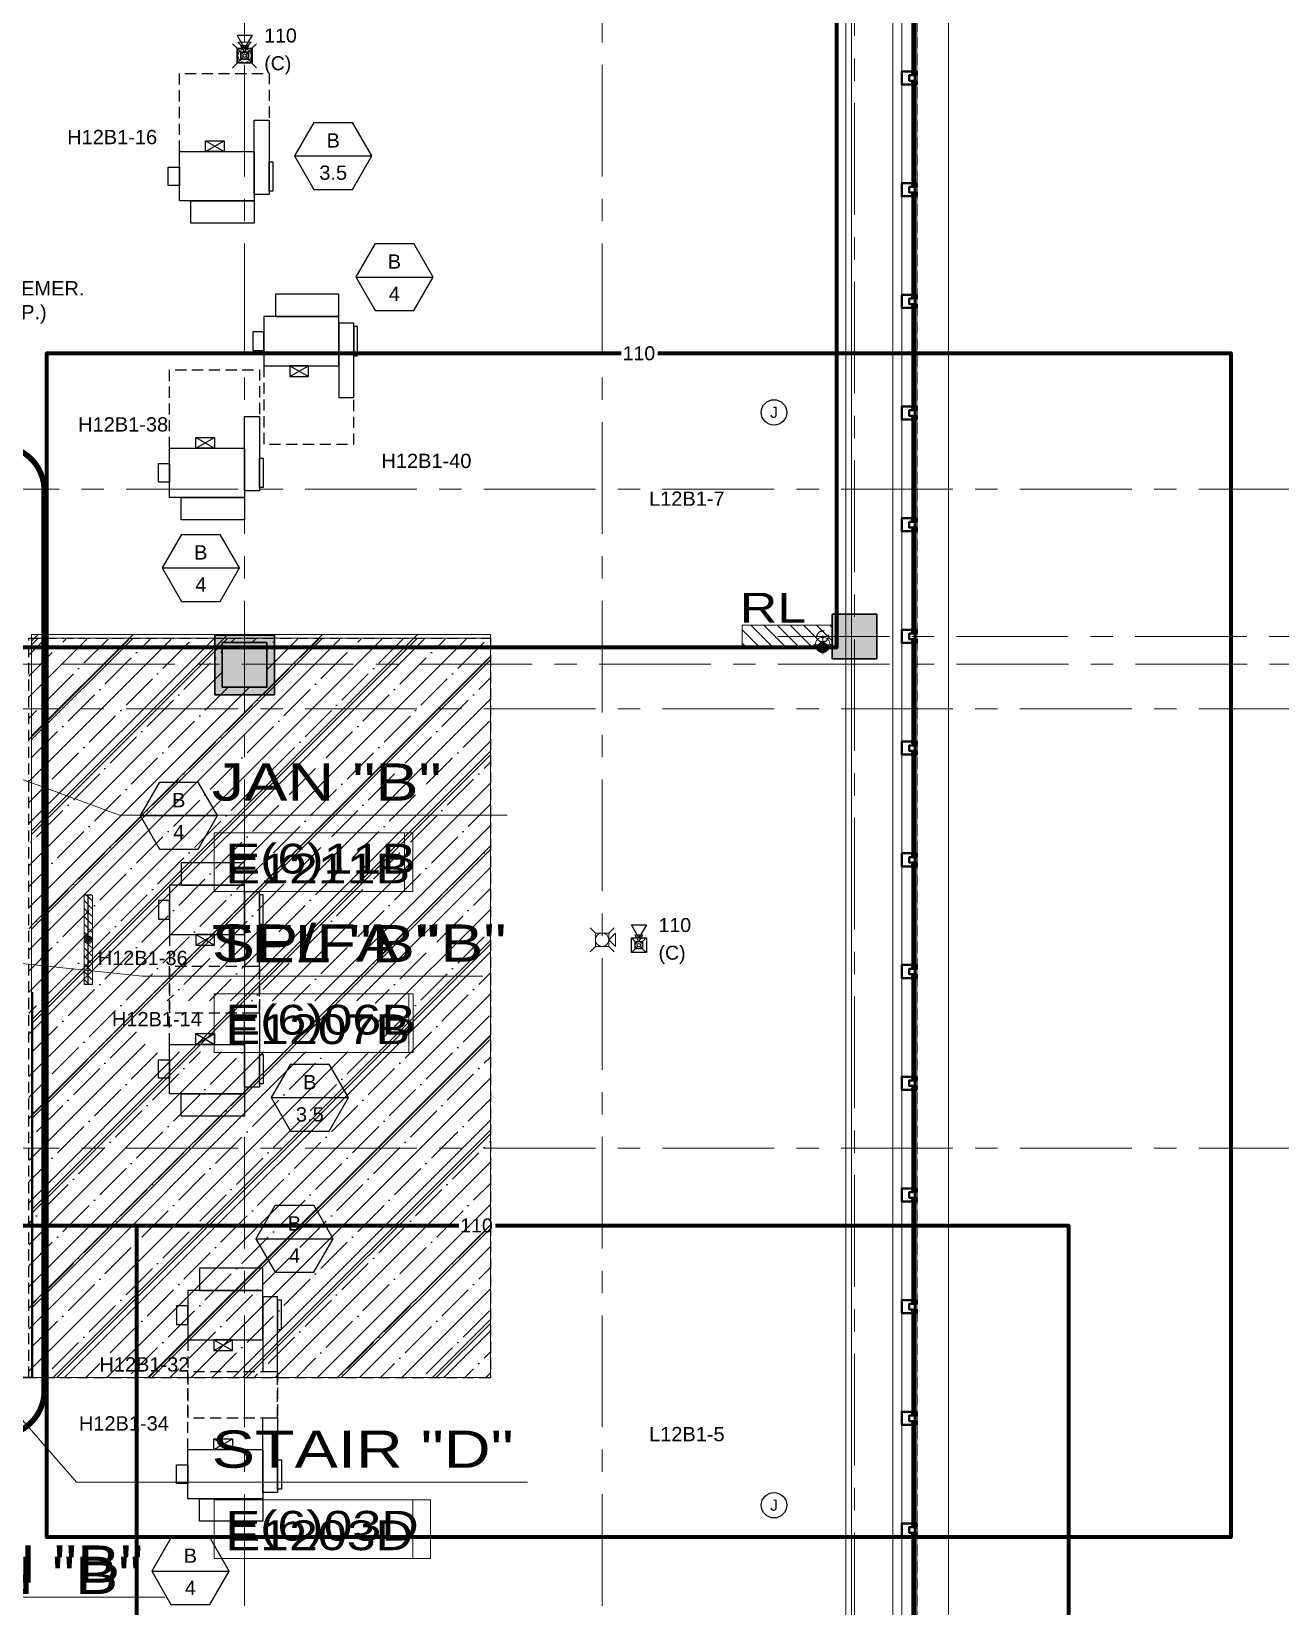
# Model space of a CAD drawing. Header units: inches. Extents: x -26575 to 27, y -11337 to 2257.
# Drawn here: x -21535 to -20865, y 421 to 1267 of the extents above; entities that cross this region are included whole.
import ezdxf
from ezdxf.enums import TextEntityAlignment as Align

# ---------------------------------------------------------------- set-up
doc = ezdxf.new("R2010")
doc.units = ezdxf.units.IN
doc.header["$LTSCALE"] = 48
doc.header["$MEASUREMENT"] = 0
for name, pattern in [('A106$0$CENTER', [2, 1.25, -0.25, 0.25, -0.25]), ('A112$0$CENTER', [2, 1.25, -0.25, 0.25, -0.25]), ('DASHED2', [0.375, 0.25, -0.125]), ('HIDDEN2', [0.1875, 0.125, -0.0625]), ('NB - 12th floor_plan$0$HIDDEN2', [0.1875, 0.125, -0.0625])]:
    doc.linetypes.add(name, pattern=pattern)
for name, color, linetype in [('0 @ 48', 7, 'Continuous'), ('0 @ 96', 7, 'Continuous'), ('A-Detl-Iden', 3, 'Continuous'), ('A106$0$A-ANNO-PATT-1-8', 8, 'Continuous'), ('A106$0$A-ANNO-PATT-4-12', 8, 'Continuous'), ('A106$0$A-ANNO-TEXT', 8, 'Continuous'), ('A106$0$A-AREA-IDEN', 8, 'Continuous'), ('A106$0$A-COLS-COL1-8', 8, 'Continuous'), ('A106$0$A-COLS-COL4-12', 8, 'Continuous'), ('A106$0$A-FLOR-AWNG', 8, 'Continuous'), ('A106$0$A-FLOR-HLAREAS7-11', 8, 'Continuous'), ('A106$0$A-FLOR-SLAB', 8, 'Continuous'), ('A106$0$A-FLOR-SLEEVE-4-12', 8, 'Continuous'), ('A106$0$A-GLAZ', 8, 'Continuous'), ('A106$0$A-GRID-GRD3-12', 8, 'Continuous'), ('A106$0$A-GRID-GRDP0-12', 8, 'Continuous'), ('A106$0$A-GRID-GRDP0-15', 8, 'Continuous'), ('A106$0$A-ROOF-LEAD-4-12', 8, 'Continuous'), ('A106$0$A-WALL-FULL-INTR', 8, 'Continuous'), ('A106$0$C-PROP', 8, 'Continuous'), ('A112$0$A-ANNO-IDEN', 8, 'Continuous'), ('A112$0$A-ANNO-PATT-4-12', 8, 'Continuous'), ('A112$0$A-ANNO-PATT-9-12', 8, 'Continuous'), ('A112$0$A-COLS-COL4-12', 8, 'Continuous'), ('A112$0$A-COLS-COL9-12', 8, 'Continuous'), ('A112$0$A-FLOR-AWNG', 8, 'Continuous'), ('A112$0$A-FLOR-HLAREAS7-11', 8, 'Continuous'), ('A112$0$A-FLOR-SLAB', 8, 'Continuous'), ('A112$0$A-FLOR-SLEEVE-4-12', 8, 'Continuous'), ('A112$0$A-GLAZ', 8, 'Continuous'), ('A112$0$A-GRID-GRD3-12', 8, 'Continuous'), ('A112$0$A-GRID-GRDP0-12', 8, 'Continuous'), ('A112$0$A-GRID-GRDP0-15', 8, 'Continuous'), ('A112$0$A-ROOF-LEAD-4-12', 8, 'Continuous'), ('A112$0$A-WALL-FULL-INTR', 8, 'Continuous'), ('A112$0$C-PROP', 8, 'Continuous'), ('A612$0$A-CLNG-SFFT', 8, 'Continuous'), ('A612$0$A-SHAD-PAT1', 8, 'Continuous'), ('A612$0$br612 - E-Lite', 3, 'Continuous'), ('A612$0$br612 - Level 37', 8, 'Continuous'), ('ANNTEXT', 6, 'Continuous'), ('E-FIRE', 234, 'Continuous'), ('E-Lite', 53, 'Continuous'), ('E-Lite-Emer', 13, 'Continuous'), ('E-Powr-Circ', 232, 'Continuous'), ('E-Powr-Devc @ 96', 233, 'Continuous'), ('E-TEXT', 6, 'Continuous'), ('M-HVAC-blck', 6, 'Continuous'), ('M-HVAC-clrn', 1, 'HIDDEN2'), ('M-HVAC-EQPM-FPTD', 94, 'Continuous'), ('M-HVAC-FUTR', 4, 'HIDDEN2'), ('M-HVAC-Supp', 93, 'Continuous'), ('M-HVAC-TEXT', 6, 'Continuous'), ('NB - 12th floor_plan$0$STCCOLS1', 1, 'NB - 12th floor_plan$0$HIDDEN2'), ('NB - 12th floor_plan$0$STFIN1', 1, 'NB - 12th floor_plan$0$HIDDEN2'), ('NB - 12th floor_plan$0$STHATCH', 1, 'NB - 12th floor_plan$0$HIDDEN2'), ('NB - 12th floor_plan$0$STWETSTACK', 1, 'NB - 12th floor_plan$0$HIDDEN2'), ('XREF', 7, 'Continuous')]:
    doc.layers.add(name, color=color, linetype=linetype)
doc.layers.add('E-Fire-Covr', color=240, linetype='Continuous', lineweight=70, plot=False)
doc.styles.add('A106$0$Arial', font='arial.ttf', dxfattribs={"height": 0.076839})
doc.styles.add('A106$0$style-Arial', font='arial.ttf')
doc.styles.add('A112$0$Arial', font='arial.ttf', dxfattribs={"height": 0.076839})
doc.styles.add('M08', font='arial.ttf', dxfattribs={"height": 7.68})
doc.styles.add('MAMEP ANNO', font='arial.ttf', dxfattribs={"height": 0.078125})

# ---------------------------------------------------------------- blocks, each defined once
blk = doc.blocks.new('A106$0$CW10_1')
at = {"layer": 'A106$0$A-GLAZ', "linetype": 'Continuous', "lineweight": 0}
for p, q in [((0, 116.5), (0, 63.5)), ((6.25, 117.25), (6.25, 62.75)), ((6.75, 117.25), (6.75, 62.75)), ((0, 3.5), (0, 56.5)), ((6.25, 2.75), (6.25, 57.25)), ((6.75, 2.75), (6.75, 57.25))]:
    blk.add_line(p, q, dxfattribs=at)
at = {"layer": 'A106$0$A-GLAZ', "linetype": 'Continuous', "lineweight": 40}
for p, q in [((5.75, 117.25), (7, 117.25)), ((5.75, 117.25), (5.75, 62.75)), ((7, 117.25), (7, 62.75)), ((5.75, 62.75), (7, 62.75)), ((5.75, 2.75), (5.75, 57.25)), ((5.75, 57.25), (7, 57.25)), ((7, 2.75), (7, 57.25)), ((5.75, 2.75), (7, 2.75))]:
    blk.add_line(p, q, dxfattribs=at)
at = {"layer": 'A106$0$A-GLAZ', "linetype": 'Continuous', "lineweight": 40, "flags": 128}
for points in [[(4, 120), (4, 118.5), (8, 118.5), (8, 116.5), (7.25, 116.5), (7.25, 117.5), (5.5, 117.5), (5.5, 116.5), (0, 116.5), (0, 120)], [(4, 60), (4, 61.5), (8, 61.5), (8, 63.5), (7.25, 63.5), (7.25, 62.5), (5.5, 62.5), (5.5, 63.5), (0, 63.5), (0, 60)], [(4, 60), (4, 58.5), (8, 58.5), (8, 56.5), (7.25, 56.5), (7.25, 57.5), (5.5, 57.5), (5.5, 56.5), (0, 56.5), (0, 60)], [(4, 0), (4, 1.5), (8, 1.5), (8, 3.5), (7.25, 3.5), (7.25, 2.5), (5.5, 2.5), (5.5, 3.5), (0, 3.5), (0, 0)]]:
    blk.add_lwpolyline(points, dxfattribs=at)
blk = doc.blocks.new('*D606', base_point=(0, 0))
at = {"layer": 'A106$0$A-FLOR-SLEEVE-4-12', "linetype": 'Continuous', "lineweight": 0}
for p, q in [((0, -5), (0, 5)), ((5, 0), (-5, 0))]:
    blk.add_line(p, q, dxfattribs=at)
blk = doc.blocks.new('*U605')
at = {"layer": 'A106$0$A-FLOR-SLEEVE-4-12', "linetype": 'Continuous', "lineweight": 13, "extrusion": (0, 0, -1)}
blk.add_circle((0, 0), 4, dxfattribs=at)
at = {"layer": 'A106$0$A-FLOR-SLEEVE-4-12', "linetype": 'Continuous', "lineweight": 0}
blk.add_blockref('*D606', (0, 0), dxfattribs=at)
blk = doc.blocks.new('A106')
at = {"layer": 'A106$0$A-FLOR-HLAREAS7-11', "lineweight": 0}
h = blk.add_hatch(dxfattribs=at)
h.set_pattern_fill('HATCH', color=256, style=0, pattern_type=2)
h.set_pattern_definition([(45, (-23760.126, 1158.67), (-25.45584, 25.45584), [])])
h.paths.add_polyline_path([(-21535.48, 943.16), (-21289.02, 943.16), (-21289.02, 543.91), (-21535.48, 543.91)])
at = {"layer": 'A106$0$A-ROOF-LEAD-4-12', "lineweight": 13}
h = blk.add_hatch(color=256, dxfattribs=at)
edge = h.paths.add_edge_path()
edge.add_arc((-21110.52, 936.1), 3, 0, 360)
at = {"layer": 'A106$0$A-ANNO-PATT-1-8', "lineweight": 30, "extrusion": (0, 0, -1)}
blk.add_solid([(21437.02, 942.8), (21405.02, 942.8), (21437.02, 910.8), (21405.02, 910.8)], dxfattribs=at)
at = {"layer": 'A106$0$A-ANNO-PATT-4-12', "lineweight": 30}
blk.add_solid([(-21105.52, 930.1), (-21081.52, 930.1), (-21105.52, 954.1), (-21081.52, 954.1)], dxfattribs=at)
at = {"layer": 'A106$0$A-AREA-IDEN', "lineweight": 13}
for p, q in [((-21438.66, 846.12, 0.21), (-21279.92, 846.12, 0.21)), ((-21438.66, 759.59, 0.21), (-21293.12, 759.59, 0.21)), ((-21438.66, 487.73, 0.21), (-21269.12, 487.73, 0.21)), ((-21670.48, 425.98, 0.21), (-21463.92, 425.98, 0.21))]:
    blk.add_line(p, q, dxfattribs=at)
at = {"layer": 'A106$0$A-AREA-IDEN', "lineweight": 0, "elevation": 0.21, "flags": 128}
for points in [[(-21438.66, 846.12), (-21488.29, 846.12), (-21592.99, 884.67)], [(-21438.66, 759.59), (-21475.79, 759.59), (-21899.57, 804.08)], [(-21438.66, 487.73), (-21511.25, 487.73), (-21590.36, 578.2)]]:
    blk.add_lwpolyline(points, dxfattribs=at)
at = {"layer": 'A106$0$A-AREA-IDEN', "lineweight": 13}
for points in [[(-21437.46, 836.61, 0.21), (-21335.18, 836.61, 0.21), (-21335.18, 805.08, 0.21), (-21437.46, 805.08, 0.21)], [(-21437.46, 750.07, 0.21), (-21330.53, 750.07, 0.21), (-21330.53, 718.54, 0.21), (-21437.46, 718.54, 0.21)], [(-21437.46, 478.21, 0.21), (-21321.23, 478.21, 0.21), (-21321.23, 446.68, 0.21), (-21437.46, 446.68, 0.21)]]:
    blk.add_3dface(points, dxfattribs=at)
at = {"layer": 'A106$0$A-COLS-COL1-8', "lineweight": 30}
blk.add_3dface([(-21437.02, 942.8), (-21405.02, 942.8), (-21405.02, 910.8), (-21437.02, 910.8)], dxfattribs=at)
at = {"layer": 'A106$0$A-COLS-COL4-12', "lineweight": 30}
blk.add_3dface([(-21105.52, 954.1), (-21081.52, 954.1), (-21081.52, 930.1), (-21105.52, 930.1)], dxfattribs=at)
at = {"layer": 'A106$0$A-FLOR-AWNG', "lineweight": 0}
blk.add_line((-21043.02, 1560), (-21043.02, -35.91), dxfattribs=at)
at = {"layer": 'A106$0$A-FLOR-HLAREAS7-11', "lineweight": 0}
blk.add_3dface([(-21535.48, 943.16), (-21289.02, 943.16), (-21289.02, 543.91), (-21535.48, 543.91)], dxfattribs=at)
at = {"layer": 'A106$0$A-FLOR-SLAB', "lineweight": 0, "flags": 128}
blk.add_lwpolyline([(-23869.27, 1530.35), (-21072.77, 1530.34), (-21072.77, -6.15), (-22489.27, -6.15), (-22489.27, 53.84), (-22872.77, 53.84), (-22872.77, -6.15), (-24409.27, -6.15)], dxfattribs=at)
at = {"layer": 'A106$0$A-GLAZ', "lineweight": 0}
blk.add_line((-21060.02, -18.91), (-21060.02, 1543.09), dxfattribs=at)
at = {"layer": 'A106$0$A-GRID-GRD3-12', "linetype": 'A106$0$CENTER', "lineweight": 0}
blk.add_line((-21134.68, 942.1), (-20458.57, 942.1), dxfattribs=at)
at = {"layer": 'A106$0$A-GRID-GRDP0-12', "linetype": 'A106$0$CENTER', "lineweight": 0}
blk.add_line((-21093.52, -79.33), (-21093.52, 1922.99), dxfattribs=at)
at = {"layer": 'A106$0$A-GRID-GRDP0-15', "linetype": 'A106$0$CENTER', "lineweight": 0}
for p, q in [((-21421.02, 2113.24), (-21421.02, -676.9)), ((-21229.02, 2113.24), (-21229.02, -676.9)), ((-21061.02, -3071.9), (-21061.02, 2112.44)), ((-23884.56, 1021.17), (-20452.76, 1021.17)), ((-24110.57, 927.16), (-20437.54, 927.16)), ((-23884.56, 903.16), (-20364.93, 903.16)), ((-23884.56, 667.16), (-20368.73, 667.16))]:
    blk.add_line(p, q, dxfattribs=at)
at = {"layer": 'A106$0$A-WALL-FULL-INTR', "lineweight": 30}
for p in [(-21535.02, 750.99), (-21596.23, 543.91)]:
    blk.add_line(p, (-21535.02, 543.91), dxfattribs=at)
at = {"layer": 'A106$0$C-PROP', "lineweight": 40, "flags": 128}
for points in [[(-25004.54, -676.9), (-24022.02, 1542.09), (-21061.02, 1542.09), (-21061.02, -676.9)], [(-24808.14, -233.33), (-24022.02, 1542.09), (-21061.02, 1542.09), (-21061.02, -229.32)]]:
    blk.add_lwpolyline(points, dxfattribs=at)
at = {"layer": 'A106$0$A-FLOR-SLEEVE-4-12', "lineweight": 13}
blk.add_blockref('*U605', (-21110.52, 937.6), dxfattribs=at)
at = {"layer": 'A106$0$A-GLAZ', "lineweight": 40}
for p in [(-21068.02, 1182.09), (-21068.02, 1062.09), (-21068.02, 942.09), (-21068.02, 822.09), (-21068.02, 702.09), (-21068.02, 582.09), (-21068.02, 462.1), (-21068.02, 342.1)]:
    blk.add_blockref('A106$0$CW10_1', p, dxfattribs=at)
at = {"layer": 'A106$0$A-ANNO-TEXT', "lineweight": 13, "style": 'A106$0$style-Arial', "width": 1.246875}
blk.add_text('RL', height=16, dxfattribs=at).set_placement((-21155.05, 965.52, 0.21), align=Align.TOP_LEFT)
at = {"layer": 'A106$0$A-AREA-IDEN', "lineweight": 13, "style": 'A106$0$style-Arial', "width": 1.246875}
for s, p in [('E(6)11B', (-21431.27, 814.72, 0.21)), ('E(6)06B', (-21431.27, 728.19, 0.21)), ('E(6)03D', (-21431.27, 456.32, 0.21))]:
    blk.add_text(s, height=16, dxfattribs=at).set_placement(p)
at = {"layer": 'A106$0$A-AREA-IDEN', "lineweight": 13, "char_height": 20, "attachment_point": 7, "line_spacing_factor": 0.6, "style": 'A106$0$Arial'}
for s, insert in [('\\H1x;\\W1.24688;JAN "B"', (-21438.66, 853.6, 0.21)), ('\\H1x;\\W1.24688;TEL "B"', (-21438.66, 767.07, 0.21)), ('\\H1x;\\W1.24688;STAIR "D"', (-21438.66, 495.21, 0.21)), ('\\H1x;\\W1.24688;WOMEN "B"', (-21670.48, 433.46, 0.21))]:
    blk.add_mtext(s, dxfattribs=dict(at, insert=insert))
blk = doc.blocks.new('A112')
at = {"layer": 'A112$0$A-FLOR-HLAREAS7-11', "lineweight": 0}
h = blk.add_hatch(dxfattribs=at)
h.set_pattern_fill('HATCH', color=256, style=0, pattern_type=2)
h.set_pattern_definition([(45, (-23760.126, 1156.67), (-25.45584, 25.45584), [])])
h.paths.add_polyline_path([(-21535.48, 941.16), (-21289.02, 941.16), (-21289.02, 543.91), (-21535.48, 543.91)])
at = {"layer": 'A112$0$A-ROOF-LEAD-4-12', "lineweight": 13}
h = blk.add_hatch(color=256, dxfattribs=at)
edge = h.paths.add_edge_path()
edge.add_arc((-21110.52, 936.1), 3, 0, 360)
at = {"layer": 'A112$0$A-ANNO-IDEN', "lineweight": 13}
for p, q in [((-21438.66, 846.12, 0.21), (-21279.92, 846.12, 0.21)), ((-21438.66, 759.59, 0.21), (-21293.12, 759.59, 0.21)), ((-21438.66, 487.73, 0.21), (-21269.12, 487.73, 0.21))]:
    blk.add_line(p, q, dxfattribs=at)
at = {"layer": 'A112$0$A-ANNO-IDEN', "lineweight": 0, "elevation": 0.21, "flags": 128}
for points in [[(-21438.66, 846.12), (-21488.29, 846.12), (-21592.99, 884.67)], [(-21438.66, 759.59), (-21475.79, 759.59), (-21899.57, 804.08)]]:
    blk.add_lwpolyline(points, dxfattribs=at)
at = {"layer": 'A112$0$A-ANNO-IDEN', "lineweight": 13}
for points in [[(-21437.46, 836.61, 0.21), (-21330.68, 836.61, 0.21), (-21330.68, 805.08, 0.21), (-21437.46, 805.08, 0.21)], [(-21437.46, 750.07, 0.21), (-21332.77, 750.07, 0.21), (-21332.77, 718.54, 0.21), (-21437.46, 718.54, 0.21)], [(-21437.46, 478.21, 0.21), (-21330.68, 478.21, 0.21), (-21330.68, 446.68, 0.21), (-21437.46, 446.68, 0.21)]]:
    blk.add_3dface(points, dxfattribs=at)
at = {"layer": 'A112$0$A-ANNO-PATT-4-12', "lineweight": 30}
blk.add_solid([(-21105.52, 930.1), (-21081.52, 930.1), (-21105.52, 954.1), (-21081.52, 954.1)], dxfattribs=at)
at = {"layer": 'A112$0$A-ANNO-PATT-9-12', "lineweight": 30}
blk.add_solid([(-21409.02, 914.8), (-21409.02, 938.8), (-21433.02, 914.8), (-21433.02, 938.8)], dxfattribs=at)
at = {"layer": 'A112$0$A-COLS-COL4-12', "lineweight": 30}
blk.add_3dface([(-21105.52, 954.1), (-21081.52, 954.1), (-21081.52, 930.1), (-21105.52, 930.1)], dxfattribs=at)
at = {"layer": 'A112$0$A-COLS-COL9-12', "lineweight": 30}
blk.add_3dface([(-21433.02, 914.8), (-21409.02, 914.8), (-21409.02, 938.8), (-21433.02, 938.8)], dxfattribs=at)
at = {"layer": 'A112$0$A-FLOR-AWNG', "lineweight": 0}
blk.add_line((-21043.02, 1560), (-21043.02, -35.91), dxfattribs=at)
at = {"layer": 'A112$0$A-FLOR-HLAREAS7-11', "lineweight": 0}
blk.add_3dface([(-21535.48, 941.16), (-21289.02, 941.16), (-21289.02, 543.91), (-21535.48, 543.91)], dxfattribs=at)
at = {"layer": 'A112$0$A-FLOR-SLAB', "lineweight": 0, "flags": 128}
blk.add_lwpolyline([(-23869.27, 1530.35), (-21072.77, 1530.34), (-21072.77, -6.15), (-22489.27, -6.15), (-22489.27, 53.84), (-22872.77, 53.84), (-22872.77, -6.15), (-24409.27, -6.15)], dxfattribs=at)
at = {"layer": 'A112$0$A-FLOR-SLEEVE-4-12', "lineweight": 0}
for p, q in [((-21110.52, 932.6), (-21110.52, 942.6)), ((-21105.52, 937.6), (-21115.52, 937.6))]:
    blk.add_line(p, q, dxfattribs=at)
at = {"layer": 'A112$0$A-FLOR-SLEEVE-4-12', "lineweight": 13, "extrusion": (0, 0, -1)}
blk.add_circle((21110.52, 937.6), 4, dxfattribs=at)
at = {"layer": 'A112$0$A-GLAZ', "lineweight": 0}
for p, q in [((-21060.02, -18.91), (-21060.02, 1543.09)), ((-21068.02, 1298.59), (-21068.02, 1245.59)), ((-21061.77, 1299.34), (-21061.77, 1244.84)), ((-21061.27, 1299.34), (-21061.27, 1244.84)), ((-21068.02, 1185.59), (-21068.02, 1238.59)), ((-21061.77, 1184.84), (-21061.77, 1239.34)), ((-21061.27, 1184.84), (-21061.27, 1239.34)), ((-21068.02, 1178.59), (-21068.02, 1125.59)), ((-21061.77, 1179.34), (-21061.77, 1124.84)), ((-21061.27, 1179.34), (-21061.27, 1124.84)), ((-21068.02, 1065.59), (-21068.02, 1118.59)), ((-21061.77, 1064.84), (-21061.77, 1119.34)), ((-21061.27, 1064.84), (-21061.27, 1119.34)), ((-21068.02, 1058.59), (-21068.02, 1005.59)), ((-21061.77, 1059.34), (-21061.77, 1004.84)), ((-21061.27, 1059.34), (-21061.27, 1004.84)), ((-21068.02, 945.59), (-21068.02, 998.59)), ((-21061.77, 944.84), (-21061.77, 999.34)), ((-21061.27, 944.84), (-21061.27, 999.34)), ((-21061.77, 939.34), (-21061.77, 884.84)), ((-21061.27, 939.34), (-21061.27, 884.84)), ((-21068.02, 938.59), (-21068.02, 885.59)), ((-21068.02, 825.59), (-21068.02, 878.59)), ((-21061.77, 824.84), (-21061.77, 879.34)), ((-21061.27, 824.84), (-21061.27, 879.34)), ((-21068.02, 818.59), (-21068.02, 765.59)), ((-21061.77, 819.34), (-21061.77, 764.84)), ((-21061.27, 819.34), (-21061.27, 764.84)), ((-21068.02, 705.59), (-21068.02, 758.59)), ((-21061.77, 704.84), (-21061.77, 759.34)), ((-21061.27, 704.84), (-21061.27, 759.34)), ((-21068.02, 698.59), (-21068.02, 645.59)), ((-21061.77, 699.34), (-21061.77, 644.84)), ((-21061.27, 699.34), (-21061.27, 644.84)), ((-21068.02, 585.59), (-21068.02, 638.59)), ((-21061.77, 584.84), (-21061.77, 639.34)), ((-21061.27, 584.84), (-21061.27, 639.34)), ((-21068.02, 578.59), (-21068.02, 525.59)), ((-21061.77, 579.34), (-21061.77, 524.84)), ((-21061.27, 579.34), (-21061.27, 524.84)), ((-21068.02, 465.6), (-21068.02, 518.6)), ((-21061.77, 464.85), (-21061.77, 519.35)), ((-21061.27, 464.85), (-21061.27, 519.35)), ((-21068.02, 458.6), (-21068.02, 405.6)), ((-21061.77, 459.35), (-21061.77, 404.85)), ((-21061.27, 459.35), (-21061.27, 404.85))]:
    blk.add_line(p, q, dxfattribs=at)
at = {"layer": 'A112$0$A-GLAZ', "lineweight": 40}
for p, q in [((-21062.27, 1299.34), (-21062.27, 1244.84)), ((-21061.02, 1299.34), (-21061.02, 1244.84)), ((-21062.27, 1244.84), (-21061.02, 1244.84)), ((-21062.27, 1184.84), (-21062.27, 1239.34)), ((-21062.27, 1239.34), (-21061.02, 1239.34)), ((-21061.02, 1184.84), (-21061.02, 1239.34)), ((-21062.27, 1184.84), (-21061.02, 1184.84)), ((-21062.27, 1179.34), (-21061.02, 1179.34)), ((-21062.27, 1179.34), (-21062.27, 1124.84)), ((-21061.02, 1179.34), (-21061.02, 1124.84)), ((-21062.27, 1124.84), (-21061.02, 1124.84)), ((-21062.27, 1064.84), (-21062.27, 1119.34)), ((-21062.27, 1119.34), (-21061.02, 1119.34)), ((-21061.02, 1064.84), (-21061.02, 1119.34)), ((-21062.27, 1064.84), (-21061.02, 1064.84)), ((-21062.27, 1059.34), (-21061.02, 1059.34)), ((-21062.27, 1059.34), (-21062.27, 1004.84)), ((-21061.02, 1059.34), (-21061.02, 1004.84)), ((-21062.27, 1004.84), (-21061.02, 1004.84)), ((-21062.27, 944.84), (-21062.27, 999.34)), ((-21062.27, 999.34), (-21061.02, 999.34)), ((-21061.02, 944.84), (-21061.02, 999.34)), ((-21062.27, 944.84), (-21061.02, 944.84)), ((-21062.27, 939.34), (-21061.02, 939.34)), ((-21062.27, 939.34), (-21062.27, 884.84)), ((-21061.02, 939.34), (-21061.02, 884.84)), ((-21062.27, 884.84), (-21061.02, 884.84)), ((-21062.27, 824.84), (-21062.27, 879.34)), ((-21062.27, 879.34), (-21061.02, 879.34)), ((-21061.02, 824.84), (-21061.02, 879.34)), ((-21062.27, 824.84), (-21061.02, 824.84)), ((-21062.27, 819.34), (-21061.02, 819.34)), ((-21062.27, 819.34), (-21062.27, 764.84)), ((-21061.02, 819.34), (-21061.02, 764.84)), ((-21062.27, 764.84), (-21061.02, 764.84)), ((-21062.27, 704.84), (-21062.27, 759.34)), ((-21062.27, 759.34), (-21061.02, 759.34)), ((-21061.02, 704.84), (-21061.02, 759.34)), ((-21062.27, 704.84), (-21061.02, 704.84)), ((-21062.27, 699.34), (-21061.02, 699.34)), ((-21062.27, 699.34), (-21062.27, 644.84)), ((-21061.02, 699.34), (-21061.02, 644.84)), ((-21062.27, 644.84), (-21061.02, 644.84)), ((-21062.27, 584.84), (-21062.27, 639.34)), ((-21062.27, 639.34), (-21061.02, 639.34)), ((-21061.02, 584.84), (-21061.02, 639.34)), ((-21062.27, 584.84), (-21061.02, 584.84)), ((-21062.27, 579.34), (-21061.02, 579.34)), ((-21062.27, 579.34), (-21062.27, 524.84)), ((-21061.02, 579.34), (-21061.02, 524.84)), ((-21062.27, 524.84), (-21061.02, 524.84)), ((-21062.27, 464.85), (-21062.27, 519.35)), ((-21062.27, 519.35), (-21061.02, 519.35)), ((-21061.02, 464.85), (-21061.02, 519.35)), ((-21062.27, 464.85), (-21061.02, 464.85)), ((-21062.27, 459.35), (-21061.02, 459.35)), ((-21062.27, 459.35), (-21062.27, 404.85)), ((-21061.02, 459.35), (-21061.02, 404.85))]:
    blk.add_line(p, q, dxfattribs=at)
at = {"layer": 'A112$0$A-GLAZ', "lineweight": 40, "flags": 128}
for points in [[(-21064.02, 1242.09), (-21064.02, 1243.59), (-21060.02, 1243.59), (-21060.02, 1245.59), (-21060.77, 1245.59), (-21060.77, 1244.59), (-21062.52, 1244.59), (-21062.52, 1245.59), (-21068.02, 1245.59), (-21068.02, 1242.09)], [(-21064.02, 1242.09), (-21064.02, 1240.59), (-21060.02, 1240.59), (-21060.02, 1238.59), (-21060.77, 1238.59), (-21060.77, 1239.59), (-21062.52, 1239.59), (-21062.52, 1238.59), (-21068.02, 1238.59), (-21068.02, 1242.09)], [(-21064.02, 1182.09), (-21064.02, 1183.59), (-21060.02, 1183.59), (-21060.02, 1185.59), (-21060.77, 1185.59), (-21060.77, 1184.59), (-21062.52, 1184.59), (-21062.52, 1185.59), (-21068.02, 1185.59), (-21068.02, 1182.09)], [(-21064.02, 1182.09), (-21064.02, 1180.59), (-21060.02, 1180.59), (-21060.02, 1178.59), (-21060.77, 1178.59), (-21060.77, 1179.59), (-21062.52, 1179.59), (-21062.52, 1178.59), (-21068.02, 1178.59), (-21068.02, 1182.09)], [(-21064.02, 1122.09), (-21064.02, 1123.59), (-21060.02, 1123.59), (-21060.02, 1125.59), (-21060.77, 1125.59), (-21060.77, 1124.59), (-21062.52, 1124.59), (-21062.52, 1125.59), (-21068.02, 1125.59), (-21068.02, 1122.09)], [(-21064.02, 1122.09), (-21064.02, 1120.59), (-21060.02, 1120.59), (-21060.02, 1118.59), (-21060.77, 1118.59), (-21060.77, 1119.59), (-21062.52, 1119.59), (-21062.52, 1118.59), (-21068.02, 1118.59), (-21068.02, 1122.09)], [(-21064.02, 1062.09), (-21064.02, 1063.59), (-21060.02, 1063.59), (-21060.02, 1065.59), (-21060.77, 1065.59), (-21060.77, 1064.59), (-21062.52, 1064.59), (-21062.52, 1065.59), (-21068.02, 1065.59), (-21068.02, 1062.09)], [(-21064.02, 1062.09), (-21064.02, 1060.59), (-21060.02, 1060.59), (-21060.02, 1058.59), (-21060.77, 1058.59), (-21060.77, 1059.59), (-21062.52, 1059.59), (-21062.52, 1058.59), (-21068.02, 1058.59), (-21068.02, 1062.09)], [(-21064.02, 1002.09), (-21064.02, 1003.59), (-21060.02, 1003.59), (-21060.02, 1005.59), (-21060.77, 1005.59), (-21060.77, 1004.59), (-21062.52, 1004.59), (-21062.52, 1005.59), (-21068.02, 1005.59), (-21068.02, 1002.09)], [(-21064.02, 1002.09), (-21064.02, 1000.59), (-21060.02, 1000.59), (-21060.02, 998.59), (-21060.77, 998.59), (-21060.77, 999.59), (-21062.52, 999.59), (-21062.52, 998.59), (-21068.02, 998.59), (-21068.02, 1002.09)], [(-21064.02, 942.09), (-21064.02, 943.59), (-21060.02, 943.59), (-21060.02, 945.59), (-21060.77, 945.59), (-21060.77, 944.59), (-21062.52, 944.59), (-21062.52, 945.59), (-21068.02, 945.59), (-21068.02, 942.09)], [(-21064.02, 942.09), (-21064.02, 940.59), (-21060.02, 940.59), (-21060.02, 938.59), (-21060.77, 938.59), (-21060.77, 939.59), (-21062.52, 939.59), (-21062.52, 938.59), (-21068.02, 938.59), (-21068.02, 942.09)], [(-21064.02, 882.09), (-21064.02, 883.59), (-21060.02, 883.59), (-21060.02, 885.59), (-21060.77, 885.59), (-21060.77, 884.59), (-21062.52, 884.59), (-21062.52, 885.59), (-21068.02, 885.59), (-21068.02, 882.09)], [(-21064.02, 882.09), (-21064.02, 880.59), (-21060.02, 880.59), (-21060.02, 878.59), (-21060.77, 878.59), (-21060.77, 879.59), (-21062.52, 879.59), (-21062.52, 878.59), (-21068.02, 878.59), (-21068.02, 882.09)], [(-21064.02, 822.09), (-21064.02, 823.59), (-21060.02, 823.59), (-21060.02, 825.59), (-21060.77, 825.59), (-21060.77, 824.59), (-21062.52, 824.59), (-21062.52, 825.59), (-21068.02, 825.59), (-21068.02, 822.09)], [(-21064.02, 822.09), (-21064.02, 820.59), (-21060.02, 820.59), (-21060.02, 818.59), (-21060.77, 818.59), (-21060.77, 819.59), (-21062.52, 819.59), (-21062.52, 818.59), (-21068.02, 818.59), (-21068.02, 822.09)], [(-21064.02, 762.09), (-21064.02, 763.59), (-21060.02, 763.59), (-21060.02, 765.59), (-21060.77, 765.59), (-21060.77, 764.59), (-21062.52, 764.59), (-21062.52, 765.59), (-21068.02, 765.59), (-21068.02, 762.09)], [(-21064.02, 762.09), (-21064.02, 760.59), (-21060.02, 760.59), (-21060.02, 758.59), (-21060.77, 758.59), (-21060.77, 759.59), (-21062.52, 759.59), (-21062.52, 758.59), (-21068.02, 758.59), (-21068.02, 762.09)], [(-21064.02, 702.09), (-21064.02, 703.59), (-21060.02, 703.59), (-21060.02, 705.59), (-21060.77, 705.59), (-21060.77, 704.59), (-21062.52, 704.59), (-21062.52, 705.59), (-21068.02, 705.59), (-21068.02, 702.09)], [(-21064.02, 702.09), (-21064.02, 700.59), (-21060.02, 700.59), (-21060.02, 698.59), (-21060.77, 698.59), (-21060.77, 699.59), (-21062.52, 699.59), (-21062.52, 698.59), (-21068.02, 698.59), (-21068.02, 702.09)], [(-21064.02, 642.09), (-21064.02, 643.59), (-21060.02, 643.59), (-21060.02, 645.59), (-21060.77, 645.59), (-21060.77, 644.59), (-21062.52, 644.59), (-21062.52, 645.59), (-21068.02, 645.59), (-21068.02, 642.09)], [(-21064.02, 642.09), (-21064.02, 640.59), (-21060.02, 640.59), (-21060.02, 638.59), (-21060.77, 638.59), (-21060.77, 639.59), (-21062.52, 639.59), (-21062.52, 638.59), (-21068.02, 638.59), (-21068.02, 642.09)], [(-21064.02, 582.09), (-21064.02, 583.59), (-21060.02, 583.59), (-21060.02, 585.59), (-21060.77, 585.59), (-21060.77, 584.59), (-21062.52, 584.59), (-21062.52, 585.59), (-21068.02, 585.59), (-21068.02, 582.09)], [(-21064.02, 582.1), (-21064.02, 580.59), (-21060.02, 580.59), (-21060.02, 578.59), (-21060.77, 578.59), (-21060.77, 579.59), (-21062.52, 579.59), (-21062.52, 578.59), (-21068.02, 578.59), (-21068.02, 582.1)], [(-21064.02, 522.1), (-21064.02, 523.59), (-21060.02, 523.59), (-21060.02, 525.59), (-21060.77, 525.59), (-21060.77, 524.59), (-21062.52, 524.59), (-21062.52, 525.59), (-21068.02, 525.59), (-21068.02, 522.1)], [(-21064.02, 522.1), (-21064.02, 520.6), (-21060.02, 520.6), (-21060.02, 518.6), (-21060.77, 518.6), (-21060.77, 519.6), (-21062.52, 519.6), (-21062.52, 518.6), (-21068.02, 518.6), (-21068.02, 522.1)], [(-21064.02, 462.1), (-21064.02, 463.6), (-21060.02, 463.6), (-21060.02, 465.6), (-21060.77, 465.6), (-21060.77, 464.6), (-21062.52, 464.6), (-21062.52, 465.6), (-21068.02, 465.6), (-21068.02, 462.1)], [(-21064.02, 462.1), (-21064.02, 460.6), (-21060.02, 460.6), (-21060.02, 458.6), (-21060.77, 458.6), (-21060.77, 459.6), (-21062.52, 459.6), (-21062.52, 458.6), (-21068.02, 458.6), (-21068.02, 462.1)]]:
    blk.add_lwpolyline(points, dxfattribs=at)
at = {"layer": 'A112$0$A-GRID-GRD3-12', "linetype": 'A112$0$CENTER', "lineweight": 0}
blk.add_line((-21134.68, 942.1), (-20458.57, 942.1), dxfattribs=at)
at = {"layer": 'A112$0$A-GRID-GRDP0-12', "linetype": 'A112$0$CENTER', "lineweight": 0}
blk.add_line((-21093.52, -79.33), (-21093.52, 1922.99), dxfattribs=at)
at = {"layer": 'A112$0$A-GRID-GRDP0-15', "linetype": 'A112$0$CENTER', "lineweight": 0}
for p, q in [((-21421.02, 2113.24), (-21421.02, -676.9)), ((-21229.02, 2113.24), (-21229.02, -676.9)), ((-21061.02, -3071.9), (-21061.02, 2112.44)), ((-23884.56, 1021.17), (-20452.76, 1021.17)), ((-24110.57, 927.16), (-20437.54, 927.16)), ((-23884.56, 903.16), (-20364.93, 903.16)), ((-23884.56, 667.16), (-20368.73, 667.16))]:
    blk.add_line(p, q, dxfattribs=at)
at = {"layer": 'A112$0$A-WALL-FULL-INTR', "lineweight": 30}
for p in [(-21535.02, 750.99), (-21596.23, 543.91)]:
    blk.add_line(p, (-21535.02, 543.91), dxfattribs=at)
at = {"layer": 'A112$0$C-PROP', "lineweight": 40, "flags": 128}
blk.add_lwpolyline([(-25004.54, -676.9), (-24022.02, 1542.09), (-21061.02, 1542.09), (-21061.02, -676.9)], dxfattribs=at)
at = {"layer": 'A112$0$A-ANNO-IDEN', "lineweight": 13, "attachment_point": 7, "line_spacing_factor": 0.6, "style": 'A112$0$Arial'}
for s, insert, char_height in [('\\H1x;\\W1.24688;JAN "B"', (-21438.66, 853.6, 0.21), 20), ('\\H1x;\\W1.24688;E1211B', (-21431.27, 809.39, 0.21), 16), ('\\H1x;\\W1.24688;SP/FA "B"', (-21438.66, 767.07, 0.21), 20), ('\\H1x;\\W1.24688;E1207B', (-21431.27, 722.85, 0.21), 16), ('\\H1x;\\W1.24688;STAIR "D"', (-21438.66, 495.21, 0.21), 20), ('\\H1x;\\W1.24688;E1203D', (-21431.27, 450.99, 0.21), 16), ('\\H1x;\\W1.24688;WOMEN "B"', (-21671.55, 427.42, 0.21), 20)]:
    blk.add_mtext(s, dxfattribs=dict(at, insert=insert, char_height=char_height))
blk = doc.blocks.new('A612')
at = {"layer": 'A612$0$A-SHAD-PAT1', "lineweight": 0}
h = blk.add_hatch(dxfattribs=at)
h.set_pattern_fill('HATCH', color=256, style=0, pattern_type=2)
h.set_pattern_definition([(135, (-21153.512, 980.732), (-3.53553, -3.53553), [])])
h.paths.add_polyline_path([(-21153.7, 936.1), (-21153.7, 948.1), (-21105.52, 948.1), (-21105.52, 936.1)])
at = {"layer": 'A612$0$A-CLNG-SFFT', "lineweight": 0}
for p, q in [((-21095.02, 1508.09, 0), (-21095.02, 16.1, 0)), ((-21098.02, 1505.09, 0), (-21098.02, 19.1, 0))]:
    blk.add_line(p, q, dxfattribs=at)
at = {"layer": 'A612$0$A-SHAD-PAT1', "lineweight": 0}
blk.add_3dface([(-21153.7, 936.1), (-21153.7, 948.1), (-21105.52, 948.1), (-21105.52, 936.1)], dxfattribs=at)
at = {"layer": 'A612$0$br612 - E-Lite', "lineweight": 13}
blk.add_3dface([(-21502.77, 803.16, 0), (-21502.77, 755.16, 0), (-21507.27, 755.16, 0), (-21507.27, 803.16, 0)], dxfattribs=at)
at = {"layer": 'A612$0$br612 - Level 37', "lineweight": 0, "extrusion": (0, 0, -1)}
for p, q in [((-21424.62, 1261.29), (-21417.42, 1261.29)), ((-21421.02, 1257.69), (-21424.62, 1261.29)), ((-21421.02, 1257.69), (-21417.42, 1261.29)), ((-21424.62, 1257.69), (-21427.48, 1260.55)), ((-21417.42, 1257.69), (-21414.57, 1260.55)), ((-21424.62, 1250.49), (-21427.48, 1247.64)), ((-21417.42, 1250.49), (-21414.57, 1247.64)), ((-21232.62, 782.76), (-21235.48, 785.62)), ((-21225.42, 782.76), (-21222.57, 785.62)), ((-21225.42, 779.16), (-21221.82, 782.76)), ((-21225.42, 779.16), (-21221.82, 775.56)), ((-21221.82, 782.76), (-21221.82, 775.56)), ((-21232.62, 775.56), (-21235.48, 772.71)), ((-21225.42, 775.56), (-21222.57, 772.71))]:
    blk.add_line(p, q, dxfattribs=at)
for centre in [(21421.02, 1254.09), (21229.02, 779.16)]:
    blk.add_circle(centre, 3.6, dxfattribs=at)
at = {"layer": 'A612$0$br612 - Level 37', "lineweight": 0}
for points in [[(-21424.62, 1257.69), (-21417.42, 1257.69), (-21417.42, 1250.49), (-21424.62, 1250.49)], [(-21225.42, 782.76), (-21225.42, 775.56), (-21232.62, 775.56), (-21232.62, 782.76)]]:
    blk.add_3dface(points, dxfattribs=at)
blk = doc.blocks.new('NB - 12th floor_plan')
at = {"layer": 'NB - 12th floor_plan$0$STHATCH'}
h = blk.add_hatch(dxfattribs=at)
h.set_pattern_fill('ANSI35', color=256, scale=64)
h.paths.add_polyline_path([(-21433.02, 914.8), (-21433.02, 938.8), (-21409.02, 938.8), (-21409.02, 914.8)], flags=16)
h.paths.add_polyline_path([(-21537, 940.72), (-21289.02, 940.72), (-21289.02, 543.88), (-21537, 543.88)])
h.paths.add_polyline_path([(-21474.4, 718.86), (-21474.4, 746.26), (-21350.82, 746.26), (-21350.82, 718.86)], flags=16)
at = {"layer": 'NB - 12th floor_plan$0$STCCOLS1'}
for points in [[(-21105.52, 954.1), (-21081.52, 954.1), (-21081.52, 930.1), (-21105.52, 930.1)], [(-21433.02, 938.8), (-21409.02, 938.8), (-21409.02, 914.8), (-21433.02, 914.8)]]:
    blk.add_lwpolyline(points, close=True, dxfattribs=at)
at = {"layer": 'NB - 12th floor_plan$0$STFIN1', "elevation": 0}
blk.add_lwpolyline([(-24599.08, 241.31), (-24088.95, 1393.42), (-23923.44, 1320.14), (-23881.02, 1362.09), (-23881.02, 1543.1), (-21060.02, 1543.1), (-21060.02, -18.9), (-22502.02, -18.9)], dxfattribs=at)
at = {"layer": 'NB - 12th floor_plan$0$STHATCH'}
blk.add_lwpolyline([(-21537, 941.11), (-21289.02, 941.11), (-21289.02, 543.88), (-21537, 543.88)], close=True, dxfattribs=at)
at = {"layer": 'NB - 12th floor_plan$0$STWETSTACK'}
blk.add_circle((-21110.52, 942.1), 3, dxfattribs=at)
blk = doc.blocks.new('LFIND4')
for p, q in [((-24, 2), (-24, -2)), ((24, 0), (-24, 0)), ((24, 2), (24, -2))]:
    blk.add_line(p, q)
for radius in [2, 1.12, 0.5]:
    blk.add_circle((0, 0), radius)
blk = doc.blocks.new('FA-StrobeSymbol-Anno')
at = {"color": 0, "linetype": 'ByBlock'}
for p, q in [((-0.044, 0.044), (-0.074, 0.074)), ((0.044, 0.044), (0.074, 0.074)), ((-0.044, -0.044), (-0.074, -0.074)), ((0.044, -0.044), (0.074, -0.074))]:
    blk.add_line(p, q, dxfattribs=at)
blk.add_circle((0, 0), 0.0403, dxfattribs=at)
blk = doc.blocks.new('*U1285')
at = {"layer": '0 @ 48', "color": 0, "linetype": 'ByBlock', "xscale": 24, "yscale": 24, "zscale": 24}
blk.add_blockref('FA-StrobeSymbol-Anno', (0, 4), dxfattribs=at)
at = {"layer": '0 @ 96', "color": 0, "linetype": 'ByBlock', "xscale": 48, "yscale": 48, "zscale": 48}
blk.add_blockref('FA-StrobeSymbol-Anno', (0, 4), dxfattribs=at)
blk = doc.blocks.new('FA-Speaker-Anno')
at = {"color": 0, "linetype": 'ByBlock'}
for p, q in [((0.0833, 0), (0.1562, 0.0417)), ((0.1562, -0.0417), (0.0833, 0)), ((0.1562, 0.0417), (0.1562, -0.0417))]:
    blk.add_line(p, q, dxfattribs=at)
blk.add_lwpolyline([(0, 0.0417), (0.0833, 0.0417), (0.0833, -0.0417), (0, -0.0417)], close=True, dxfattribs=at)
blk = doc.blocks.new('*U1286')
at = {"layer": '0 @ 48', "color": 0, "linetype": 'ByBlock', "xscale": 48, "yscale": 48, "zscale": 48, "rotation": 90}
blk.add_blockref('FA-Speaker-Anno', (0, 2), dxfattribs=at)
at = {"layer": '0 @ 96', "color": 0, "linetype": 'ByBlock', "xscale": 96, "yscale": 96, "zscale": 96, "rotation": 90}
blk.add_blockref('FA-Speaker-Anno', (0, 0), dxfattribs=at)
blk = doc.blocks.new('*U164')
at = {"layer": 'E-Fire-Covr'}
blk.add_lwpolyline([(10.15, 322), (318, 322), (318, -314), (-318, -314), (-318, 322), (-9.51, 322)], dxfattribs=at)
for name in ['*U1286', '*U1285']:
    blk.add_blockref(name, (0, 0))
at = {"color": 6, "style": 'MAMEP ANNO'}
for s, p in [('110', (10.55, 11.08)), ('(C)', (10.55, -3.78))]:
    blk.add_text(s, height=7.5, dxfattribs=at).set_placement(p)
at = {"layer": 'E-Fire-Covr', "style": 'MAMEP ANNO'}
blk.add_text('110', height=7.5, dxfattribs=at).set_placement((0, 322), align=Align.MIDDLE_CENTER)
blk = doc.blocks.new('Symbol-Thermostat-Anno')
at = {"color": 0, "linetype": 'ByBlock'}
blk.add_circle((0, 0), 0.0711, dxfattribs=at)
at = {"color": 0, "linetype": 'ByBlock', "style": 'MAMEP ANNO'}
blk.add_attdef('T', text='', height=0.0625, dxfattribs=at).set_placement((0, 0), align=Align.MIDDLE)
blk = doc.blocks.new('A$C73FD2CE6')
at = {"layer": 'M-HVAC-blck'}
for p, q in [((10.41, 36), (0, 18.01)), ((10.41, 36), (31.18, 36)), ((41.57, 17.97), (31.18, 36)), ((0, 18.01), (10.37, 0)), ((0.01, 17.99), (41.56, 17.99)), ((31.17, 0), (41.57, 17.97)), ((10.37, 0), (31.17, 0))]:
    blk.add_line(p, q, dxfattribs=at)
at = {"layer": 'M-HVAC-TEXT', "style": 'M08'}
for tag, p in [('2', (20.78, 26.3)), ('1', (20.78, 8.99))]:
    blk.add_attdef(tag, text='', height=7.68, dxfattribs=at).set_placement(p, align=Align.MIDDLE)
blk = doc.blocks.new('A$C4BF10DA9')
at = {"layer": 'E-Powr-Circ'}
for p, q in [((20, 42), (30, 36.25)), ((20, 36.25), (30, 42))]:
    blk.add_line(p, q, dxfattribs=at)
at = {"layer": 'M-HVAC-clrn', "flags": 128}
blk.add_lwpolyline([(6, 42), (6, 0), (54.25, 0), (54.25, 25)], dxfattribs=at)
at = {"layer": 'M-HVAC-EQPM-FPTD'}
for p, q in [((6, 68.5), (6, 42)), ((46.25, 68.5), (6, 68.5)), ((46.25, 42), (46.25, 68.5)), ((6, 42), (46.25, 42))]:
    blk.add_line(p, q, dxfattribs=at)
for points in [[(12.25, 68.5), (46.25, 68.5), (46.25, 80.5), (12.25, 80.5)], [(6, 50.25), (6, 60.25), (0, 60.25), (0, 50.25)], [(46.25, 25), (54.25, 25), (54.25, 65), (46.25, 65)], [(30, 42), (20, 42), (20, 36.25), (30, 36.25)]]:
    blk.add_lwpolyline(points, close=True, dxfattribs=at)
at = {"layer": 'M-HVAC-Supp'}
blk.add_lwpolyline([(56.25, 47.5), (56.25, 63.25), (54.25, 63.25), (54.25, 47.5)], close=True, dxfattribs=at)

msp = doc.modelspace()

# ---------------------------------------------------------------- hatches: boundary and pattern name
at = {"layer": 'E-Lite-Emer'}
h = msp.add_hatch(dxfattribs=at)
h.set_pattern_fill('ANSI31', color=256, scale=24, angle=90, style=0)
h.set_pattern_definition([(135, (-18783.2723, 2874.6885), (-2.1213203, -2.1213203), [])])
h.paths.add_polyline_path([(-21503.02, 755.16), (-21503.02, 803.16), (-21507.02, 803.16), (-21507.02, 755.16)])

# ---------------------------------------------------------------- linework, layer by layer
at = {"layer": 'A-Detl-Iden', "linetype": 'DASHED2', "const_width": 3, "flags": 128}
msp.add_lwpolyline([(-22145.19, 1044.51), (-21552.64, 1044.51, -0.414214), (-21528.64, 1020.51), (-21528.64, 536.77, -0.414214), (-21552.64, 512.77), (-22145.19, 512.77, -0.414214), (-22169.19, 536.77), (-22169.19, 1020.51, -0.414214)], format="xyb", close=True, dxfattribs=at)
at = {"layer": 'E-Powr-Circ'}
for p, q in [((-21396.68, 1087.41), (-21386.68, 1081.66)), ((-21396.68, 1081.66), (-21386.68, 1087.41))]:
    msp.add_line(p, q, dxfattribs=at)
at = {"layer": 'M-HVAC-clrn', "flags": 128}
msp.add_lwpolyline([(-21410.68, 1087.41), (-21410.68, 1045.41), (-21362.43, 1045.41), (-21362.43, 1070.41)], dxfattribs=at)
at = {"layer": 'M-HVAC-EQPM-FPTD'}
for p, q in [((-21410.68, 1113.91), (-21410.68, 1087.41)), ((-21370.43, 1113.91), (-21410.68, 1113.91)), ((-21370.43, 1087.41), (-21370.43, 1113.91)), ((-21410.68, 1087.41), (-21370.43, 1087.41))]:
    msp.add_line(p, q, dxfattribs=at)
for points in [[(-21404.43, 1113.91), (-21370.43, 1113.91), (-21370.43, 1125.91), (-21404.43, 1125.91)], [(-21370.43, 1070.41), (-21362.43, 1070.41), (-21362.43, 1110.41), (-21370.43, 1110.41)], [(-21410.68, 1095.66), (-21410.68, 1105.66), (-21416.68, 1105.66), (-21416.68, 1095.66)], [(-21386.68, 1087.41), (-21396.68, 1087.41), (-21396.68, 1081.66), (-21386.68, 1081.66)]]:
    msp.add_lwpolyline(points, close=True, dxfattribs=at)
at = {"layer": 'M-HVAC-Supp'}
msp.add_lwpolyline([(-21360.43, 1092.91), (-21360.43, 1108.66), (-21362.43, 1108.66), (-21362.43, 1092.91)], close=True, dxfattribs=at)

# ---------------------------------------------------------------- block references
at = {"layer": 'E-FIRE'}
for p in [(-21421.02, 1250.09), (-21209.24, 772.22), (-21797.05, 303.69), (-21296.46, 303.69)]:
    msp.add_blockref('*U164', p, dxfattribs=at)
at = {"layer": 'E-Lite', "rotation": 269.9999999999999}
msp.add_blockref('LFIND4', (-21505.02, 779.16, 0), dxfattribs=at)
at = {"layer": 'E-Powr-Devc @ 96', "xscale": 96, "yscale": 96, "zscale": 96}
for p in [(-21136.67, 1062.46), (-21136.67, 475.36)]:
    msp.add_blockref('Symbol-Thermostat-Anno', p, dxfattribs=at).add_auto_attribs({'T': 'J'})
at = {"layer": 'M-HVAC-blck'}
for p, values in [((-21394.21, 1182.26), {'2': 'B', '1': '3.5'}), ((-21361.35, 1117.2), {'2': 'B', '1': '4'}), ((-21465.32, 960.95), {'2': 'B', '1': '4'}), ((-21477.15, 827.88), {'2': 'B', '1': '4'}), ((-21406.77, 676.36, 0), {'2': 'B', '1': '3.5'}), ((-21415.02, 600.48), {'2': 'B', '1': '4'}), ((-21470.93, 421.97), {'2': 'B', '1': '4'})]:
    msp.add_blockref('A$C73FD2CE6', p, dxfattribs=at).add_auto_attribs(values)
at = {"layer": 'M-HVAC-FUTR', "xscale": -1, "rotation": 180}
for p in [(-21462.07, 1244.54), (-21467.28, 1085.3), (-21467.28, 764.96), (-21457.53, 547.23)]:
    msp.add_blockref('A$C4BF10DA9', p, dxfattribs=at)
at = {"layer": 'M-HVAC-FUTR'}
for p in [(-21467.28, 739.96), (-21457.53, 522.23)]:
    msp.add_blockref('A$C4BF10DA9', p, dxfattribs=at)
at = {"layer": 'XREF'}
for name in ['A106', 'A112', 'NB - 12th floor_plan', 'A612']:
    msp.add_blockref(name, (0, 0), dxfattribs=at)

# ---------------------------------------------------------------- texts
at = {"layer": 'ANNTEXT', "char_height": 7.68, "attachment_point": 1, "style": 'M08'}
for s, width, insert in [('H12B1-16', 59.1811, (-21516.3, 1214.22)), ('TEMPORARY EMER.\\PLIGHTING (TYP.)', 109.5, (-21611.96, 1132.96)), ('H12B1-38', 59.1811, (-21510.41, 1059.87)), ('H12B1-40', 59.1811, (-21347.51, 1040.25)), ('H12B1-36', 59.1811, (-21499.91, 773.2)), ('H12B1-14', 59.1811, (-21492.3, 740.34)), ('H12B1-32', 59.1811, (-21498.98, 554.86)), ('H12B1-34', 59.1811, (-21510.01, 523.17))]:
    msp.add_mtext_dynamic_manual_height_columns(s, width=width, gutter_width=1, heights=[0], dxfattribs=dict(at, insert=insert))
at = {"layer": 'E-TEXT', "char_height": 7.68, "attachment_point": 1, "style": 'M08'}
for s, insert in [('L12B1-7', (-21203.77, 1019.96)), ('L12B1-5', (-21203.77, 517.41))]:
    msp.add_mtext_dynamic_manual_height_columns(s, width=61.7437, gutter_width=1, heights=[0], dxfattribs=dict(at, insert=insert))

doc.saveas('drawing.dxf')
